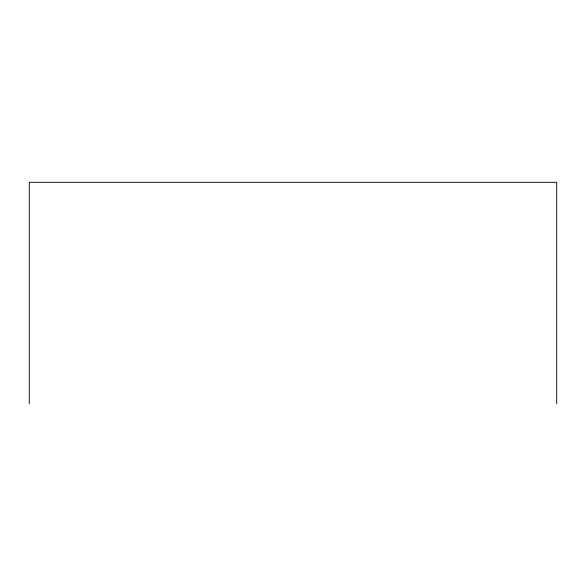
<?xml version="1.0" encoding="UTF-8"?>
<svg xmlns="http://www.w3.org/2000/svg" width="586" height="586" viewBox="0 0 586 586"><rect width="100%" height="100%" fill="white"/><g stroke="black" fill="none" stroke-linecap="round" stroke-linejoin="round"><path stroke-width="0.88" d="M556.7 403.666L556.7 182.334L29.3 182.334L29.3 403.666"/></g></svg>
